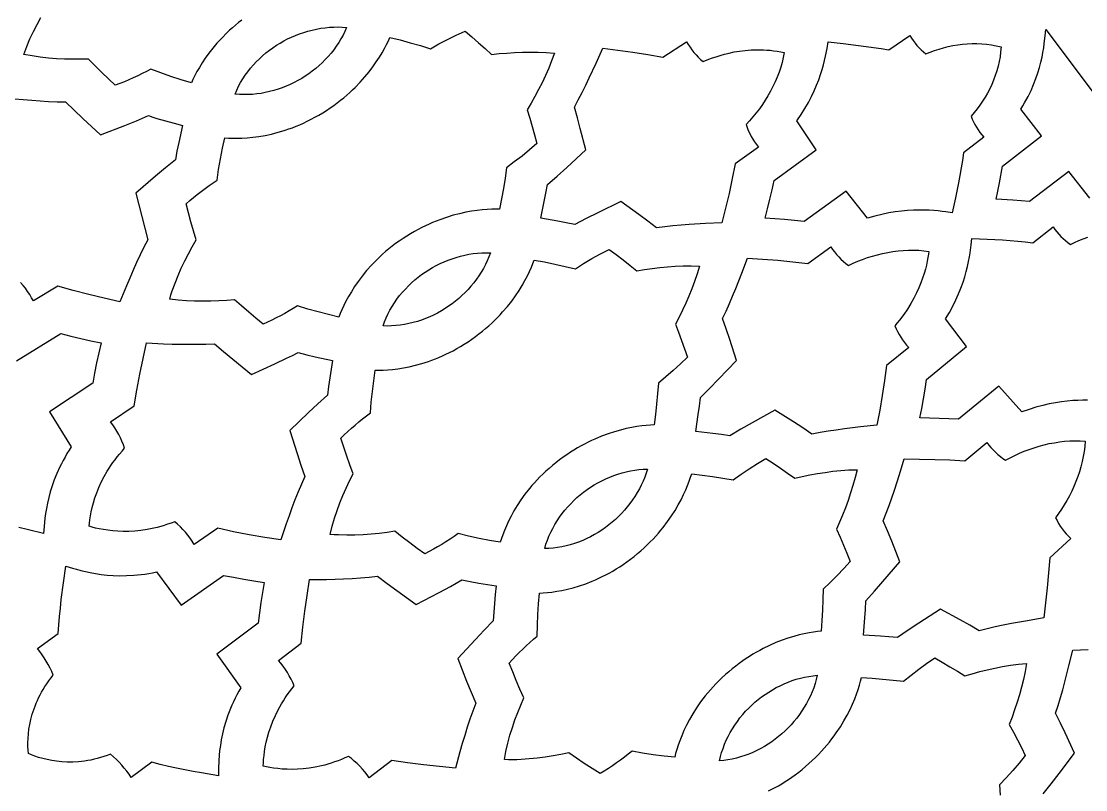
# Model space of a CAD drawing. Extents: x -550 to 550, y -550 to 550.
# Drawn here: x -385.5 to -286.9, y -283 to -211.7 of the extents above; entities that cross this region are included whole.
import ezdxf

# ---------------------------------------------------------------- set-up
doc = ezdxf.new("R2010")
doc.units = 0
doc.layers.add('LAYER_1', color=18, linetype='CONTINUOUS')
doc.layers.add('LAYER_10', color=4, linetype='CONTINUOUS')

msp = doc.modelspace()

# ---------------------------------------------------------------- linework, layer by layer
at = {"layer": 'LAYER_1'}
msp.add_lwpolyline([(0, 550, 0.414214), (-550, 0, 0.414214), (0, -550, 0.414214), (550, 0, 0.414214)], format="xyb", close=True, dxfattribs=at)
for points in [[(-365.064, -211.643), (-365.365, -211.876), (-365.654, -212.111), (-365.932, -212.347), (-366.199, -212.585), (-366.455, -212.823), (-366.935, -213.301), (-367.373, -213.777), (-367.772, -214.249), (-368.133, -214.712), (-368.458, -215.163), (-368.749, -215.6), (-369.007, -216.018), (-369.234, -216.414), (-369.432, -216.786), (-369.602, -217.129), (-369.747, -217.441), (-370.7, -217.159), (-371.647, -216.854), (-372.586, -216.529), (-373.518, -216.182), (-373.916, -216.394), (-374.318, -216.599), (-374.723, -216.798), (-375.132, -216.989), (-375.544, -217.174), (-375.959, -217.351), (-376.377, -217.521), (-376.797, -217.684), (-377.432, -217.088), (-378.058, -216.484), (-378.676, -215.872), (-379.285, -215.251), (-380.021, -215.269), (-380.758, -215.272), (-381.499, -215.257), (-382.243, -215.221), (-382.992, -215.162), (-383.747, -215.078), (-384.509, -214.965), (-385.279, -214.822), (-385.003, -214.095), (-384.705, -213.389), (-384.386, -212.705), (-384.048, -212.038), (-383.691, -211.389)], [(-286.491, -228.143), (-288.428, -225.659), (-292.062, -228.443), (-293.612, -228.337), (-295.163, -228.247), (-295.003, -227.485), (-294.85, -226.721), (-294.564, -225.19), (-290.955, -222.373), (-292.879, -219.879), (-292.696, -219.584), (-292.524, -219.292), (-292.21, -218.715), (-291.933, -218.149), (-291.692, -217.595), (-291.482, -217.056), (-291.303, -216.533), (-291.15, -216.027), (-291.022, -215.539), (-290.916, -215.073), (-290.829, -214.628), (-290.759, -214.206), (-290.703, -213.81), (-290.623, -213.099), (-290.568, -212.507), (-284.779, -220.217)], [(-386.102, -218.925), (-385.321, -219.002), (-384.539, -219.07), (-383.756, -219.127), (-382.972, -219.171), (-382.189, -219.2), (-381.404, -219.212), (-380.608, -219.989), (-379.797, -220.751), (-378.162, -222.261), (-375.928, -221.405), (-374.817, -220.961), (-374.265, -220.732), (-373.716, -220.494), (-373.327, -220.626), (-372.936, -220.749), (-372.147, -220.977), (-371.353, -221.19), (-370.559, -221.4), (-370.915, -222.99), (-371.08, -223.787), (-371.224, -224.589), (-372.158, -225.338), (-373.076, -226.107), (-374.891, -227.669), (-374.353, -229.835), (-374.074, -230.915), (-373.775, -231.99), (-374.139, -232.688), (-374.488, -233.395), (-374.824, -234.107), (-375.148, -234.826), (-375.463, -235.549), (-375.769, -236.275), (-376.365, -237.735), (-377.815, -237.421), (-379.259, -237.079), (-380.696, -236.708), (-382.124, -236.308), (-384.382, -237.67), (-384.549, -237.365), (-384.729, -237.067), (-384.922, -236.777), (-385.126, -236.494), (-385.341, -236.219), (-385.568, -235.954)], [(-286.694, -246.87), (-287.127, -246.868), (-287.587, -246.879), (-288.072, -246.906), (-288.582, -246.949), (-289.117, -247.013), (-289.674, -247.1), (-290.253, -247.211), (-290.854, -247.349), (-291.474, -247.517), (-292.114, -247.717), (-292.772, -247.951), (-294.919, -245.563), (-298.647, -248.606), (-300.439, -248.546), (-302.232, -248.51), (-302.064, -247.625), (-301.906, -246.738), (-301.757, -245.849), (-301.616, -244.96), (-297.91, -241.891), (-299.853, -239.335), (-299.497, -238.736), (-299.179, -238.148), (-298.896, -237.573), (-298.646, -237.012), (-298.426, -236.466), (-298.235, -235.937), (-298.071, -235.426), (-297.93, -234.935), (-297.812, -234.465), (-297.713, -234.017), (-297.633, -233.592), (-297.567, -233.193), (-297.474, -232.476), (-297.417, -231.876), (-296, -231.939), (-294.584, -232.017), (-293.876, -232.066), (-293.17, -232.122), (-292.464, -232.189), (-291.759, -232.267), (-289.889, -230.809), (-289.723, -231.041), (-289.546, -231.265), (-289.358, -231.481), (-289.161, -231.689), (-288.955, -231.888), (-288.741, -232.078), (-288.519, -232.258), (-288.289, -232.427), (-287.9, -232.238), (-287.501, -232.063), (-287.094, -231.9), (-286.679, -231.752)], [(-385.952, -243.216), (-381.854, -240.697), (-380.925, -240.934), (-379.991, -241.155), (-379.055, -241.361), (-378.115, -241.55), (-378.327, -242.48), (-378.527, -243.414), (-378.715, -244.349), (-378.891, -245.287), (-382.899, -247.947), (-380.873, -251.181), (-381.079, -251.498), (-381.273, -251.813), (-381.456, -252.127), (-381.628, -252.437), (-381.79, -252.745), (-381.941, -253.05), (-382.215, -253.651), (-382.451, -254.237), (-382.654, -254.808), (-382.826, -255.36), (-382.97, -255.892), (-383.088, -256.403), (-383.184, -256.89), (-383.261, -257.352), (-383.321, -257.786), (-383.401, -258.566), (-383.449, -259.216), (-384.977, -258.857), (-385.739, -258.669)], [(-290.816, -283.351), (-290.067, -282.418), (-289.336, -281.471), (-287.893, -279.561), (-288.759, -277.703), (-289.2, -276.778), (-289.659, -275.861), (-289.425, -275.141), (-289.205, -274.417), (-288.996, -273.689), (-288.796, -272.958), (-288.416, -271.491), (-288.048, -270.021), (-286.643, -269.955)], [(-316.249, -283.064), (-315.95, -282.914), (-315.647, -282.755), (-315.341, -282.586), (-315.032, -282.405), (-314.722, -282.214), (-314.409, -282.011), (-314.095, -281.797), (-313.779, -281.571), (-313.463, -281.332), (-313.146, -281.081), (-312.828, -280.816), (-312.511, -280.539), (-312.203, -280.255), (-311.908, -279.971), (-311.625, -279.685), (-311.355, -279.399), (-311.097, -279.113), (-310.85, -278.827), (-310.615, -278.541), (-310.392, -278.256), (-310.179, -277.973), (-309.977, -277.691), (-309.603, -277.133), (-309.268, -276.585), (-308.971, -276.05), (-308.708, -275.531), (-308.477, -275.031), (-308.276, -274.552), (-308.103, -274.098), (-307.956, -273.67), (-307.832, -273.272), (-307.729, -272.907), (-307.644, -272.576), (-306.668, -272.633), (-305.694, -272.708), (-304.721, -272.802), (-303.75, -272.915), (-303.055, -272.34), (-302.341, -271.787), (-301.61, -271.257), (-300.863, -270.75), (-300.155, -271.149), (-299.452, -271.558), (-298.755, -271.977), (-298.065, -272.406), (-297.377, -272.206), (-296.685, -272.019), (-295.987, -271.846), (-295.281, -271.689), (-294.566, -271.55), (-293.84, -271.432), (-293.102, -271.336), (-292.351, -271.264), (-292.485, -272.011), (-292.641, -272.743), (-292.819, -273.461), (-293.015, -274.167), (-293.227, -274.862), (-293.455, -275.549), (-293.695, -276.229), (-293.946, -276.903), (-293.563, -277.617), (-293.191, -278.337), (-292.829, -279.062), (-292.477, -279.792), (-293.037, -280.498), (-293.62, -281.187), (-294.224, -281.856), (-294.849, -282.506), (-294.802, -283.476)]]:
    msp.add_lwpolyline(points, dxfattribs=at)
for points in [[(-371.755, -237.487), (-371.642, -237.111), (-371.522, -236.741), (-371.264, -236.017), (-370.982, -235.313), (-370.68, -234.626), (-370.359, -233.955), (-370.02, -233.297), (-369.667, -232.65), (-369.301, -232.012), (-369.553, -231.177), (-369.793, -230.339), (-370.022, -229.497), (-370.239, -228.653), (-369.896, -228.359), (-369.548, -228.072), (-369.195, -227.79), (-368.837, -227.514), (-368.474, -227.245), (-368.107, -226.982), (-367.736, -226.725), (-367.36, -226.475), (-367.218, -225.487), (-367.054, -224.501), (-366.867, -223.52), (-366.659, -222.543), (-366.317, -222.565), (-365.935, -222.578), (-365.515, -222.581), (-365.059, -222.57), (-364.57, -222.541), (-364.049, -222.493), (-363.499, -222.421), (-362.921, -222.323), (-362.318, -222.196), (-361.692, -222.037), (-361.372, -221.944), (-361.046, -221.841), (-360.715, -221.73), (-360.38, -221.608), (-360.041, -221.475), (-359.698, -221.332), (-359.352, -221.178), (-359.002, -221.012), (-358.649, -220.834), (-358.293, -220.644), (-357.934, -220.441), (-357.573, -220.225), (-357.219, -220.001), (-356.877, -219.773), (-356.547, -219.542), (-356.229, -219.308), (-355.923, -219.072), (-355.629, -218.834), (-355.346, -218.595), (-355.074, -218.354), (-354.813, -218.112), (-354.564, -217.871), (-354.095, -217.387), (-353.667, -216.907), (-353.277, -216.433), (-352.925, -215.969), (-352.607, -215.517), (-352.323, -215.081), (-352.071, -214.664), (-351.848, -214.269), (-351.654, -213.899), (-351.486, -213.557), (-351.343, -213.247), (-350.398, -213.48), (-349.458, -213.731), (-348.523, -214.001), (-347.594, -214.289), (-346.807, -213.848), (-346.007, -213.431), (-345.194, -213.041), (-344.369, -212.676), (-343.749, -213.199), (-343.137, -213.731), (-342.532, -214.271), (-341.934, -214.82), (-341.222, -214.747), (-340.507, -214.688), (-339.788, -214.643), (-339.065, -214.615), (-338.335, -214.606), (-337.599, -214.617), (-336.854, -214.651), (-336.1, -214.71), (-336.358, -215.419), (-336.635, -216.108), (-336.931, -216.78), (-337.245, -217.437), (-337.573, -218.08), (-337.916, -218.711), (-338.27, -219.333), (-338.635, -219.948), (-338.392, -220.723), (-338.16, -221.501), (-337.939, -222.283), (-337.729, -223.068), (-338.407, -223.663), (-339.104, -224.237), (-339.818, -224.788), (-340.55, -225.317), (-340.682, -226.283), (-340.834, -227.248), (-341.005, -228.208), (-341.195, -229.166), (-341.536, -229.165), (-341.916, -229.173), (-342.332, -229.193), (-342.784, -229.228), (-343.268, -229.282), (-343.782, -229.356), (-344.325, -229.453), (-344.893, -229.578), (-345.486, -229.731), (-346.101, -229.918), (-346.736, -230.139), (-347.06, -230.264), (-347.388, -230.399), (-347.72, -230.544), (-348.056, -230.7), (-348.395, -230.866), (-348.737, -231.044), (-349.082, -231.234), (-349.43, -231.436), (-349.78, -231.65), (-350.132, -231.877), (-350.48, -232.114), (-350.815, -232.355), (-351.138, -232.598), (-351.449, -232.844), (-351.747, -233.092), (-352.033, -233.342), (-352.307, -233.594), (-352.571, -233.846), (-352.822, -234.099), (-353.063, -234.352), (-353.513, -234.858), (-353.922, -235.359), (-354.291, -235.853), (-354.624, -236.336), (-354.921, -236.806), (-355.184, -237.259), (-355.417, -237.692), (-355.619, -238.101), (-355.794, -238.483), (-355.943, -238.836), (-356.069, -239.156), (-357.039, -238.932), (-358.004, -238.686), (-358.963, -238.419), (-359.916, -238.13), (-360.301, -238.365), (-360.689, -238.594), (-361.082, -238.816), (-361.479, -239.032), (-361.879, -239.241), (-362.283, -239.443), (-362.69, -239.637), (-363.1, -239.825), (-363.771, -239.27), (-364.434, -238.706), (-365.09, -238.133), (-365.737, -237.551), (-366.472, -237.614), (-367.209, -237.662), (-367.95, -237.691), (-368.696, -237.701), (-369.448, -237.687), (-370.208, -237.649), (-370.977, -237.583)], [(-365.692, -218.492), (-365.539, -218.128), (-365.367, -217.771), (-365.179, -217.421), (-364.973, -217.078), (-364.752, -216.744), (-364.516, -216.418), (-364.266, -216.101), (-364.003, -215.795), (-363.727, -215.499), (-363.44, -215.214), (-363.143, -214.94), (-362.836, -214.68), (-362.52, -214.431), (-362.196, -214.197), (-361.865, -213.977), (-361.527, -213.771), (-361.183, -213.573), (-360.829, -213.388), (-360.466, -213.216), (-360.095, -213.056), (-359.718, -212.911), (-359.335, -212.779), (-358.946, -212.662), (-358.553, -212.56), (-358.157, -212.472), (-357.758, -212.401), (-357.358, -212.345), (-356.957, -212.306), (-356.555, -212.283), (-356.155, -212.278), (-355.757, -212.29), (-355.361, -212.32), (-355.519, -212.681), (-355.694, -213.036), (-355.885, -213.385), (-356.092, -213.726), (-356.314, -214.06), (-356.551, -214.384), (-356.801, -214.7), (-357.064, -215.006), (-357.338, -215.302), (-357.624, -215.587), (-357.919, -215.861), (-358.225, -216.123), (-358.539, -216.373), (-358.861, -216.609), (-359.19, -216.832), (-359.525, -217.04), (-359.868, -217.241), (-360.221, -217.429), (-360.583, -217.604), (-360.953, -217.766), (-361.331, -217.913), (-361.714, -218.047), (-362.103, -218.165), (-362.497, -218.268), (-362.894, -218.356), (-363.293, -218.427), (-363.694, -218.482), (-364.096, -218.52), (-364.498, -218.54), (-364.898, -218.542), (-365.297, -218.527)], [(-316.566, -230), (-316.345, -229.125), (-316.132, -228.248), (-315.929, -227.369), (-315.733, -226.489), (-311.85, -223.647), (-313.629, -220.974), (-313.238, -220.397), (-312.884, -219.828), (-312.566, -219.27), (-312.282, -218.725), (-312.03, -218.192), (-311.807, -217.675), (-311.611, -217.175), (-311.441, -216.692), (-311.294, -216.229), (-311.168, -215.788), (-311.062, -215.369), (-310.972, -214.974), (-310.835, -214.263), (-310.741, -213.667), (-309.333, -213.816), (-307.926, -213.98), (-307.224, -214.072), (-306.523, -214.172), (-305.824, -214.281), (-305.126, -214.402), (-303.172, -213.059), (-303.021, -213.3), (-302.858, -213.535), (-302.685, -213.762), (-302.501, -213.982), (-302.308, -214.194), (-302.106, -214.397), (-301.895, -214.59), (-301.677, -214.773), (-301.277, -214.608), (-300.869, -214.457), (-300.454, -214.319), (-300.031, -214.196), (-299.603, -214.089), (-299.169, -213.998), (-298.732, -213.923), (-298.29, -213.866), (-297.845, -213.828), (-297.399, -213.808), (-296.951, -213.807), (-296.502, -213.827), (-296.053, -213.868), (-295.605, -213.931), (-295.159, -214.016), (-294.715, -214.124), (-294.749, -214.58), (-294.806, -215.031), (-294.885, -215.476), (-294.985, -215.915), (-295.104, -216.349), (-295.243, -216.775), (-295.4, -217.193), (-295.574, -217.604), (-295.765, -218.006), (-295.971, -218.4), (-296.192, -218.784), (-296.426, -219.158), (-296.673, -219.522), (-296.933, -219.875), (-297.203, -220.216), (-297.483, -220.545), (-297.376, -220.809), (-297.258, -221.069), (-297.127, -221.324), (-296.986, -221.573), (-296.833, -221.816), (-296.67, -222.051), (-296.497, -222.278), (-296.315, -222.497), (-298.196, -223.94), (-298.297, -224.641), (-298.408, -225.34), (-298.53, -226.037), (-298.66, -226.733), (-298.939, -228.122), (-299.232, -229.507), (-299.828, -229.412), (-300.172, -229.366), (-300.546, -229.323), (-300.95, -229.286), (-301.381, -229.258), (-301.84, -229.242), (-302.326, -229.238), (-302.837, -229.251), (-303.373, -229.282), (-303.934, -229.335), (-304.518, -229.41), (-305.125, -229.512), (-305.754, -229.642), (-306.404, -229.802), (-307.074, -229.996), (-309.066, -227.478), (-312.969, -230.293), (-313.867, -230.207), (-314.766, -230.129), (-315.666, -230.06)], [(-337.356, -230.007), (-337.043, -228.448), (-336.892, -227.668), (-336.758, -226.885), (-335.853, -226.099), (-334.963, -225.297), (-333.199, -223.674), (-333.706, -221.682), (-333.968, -220.688), (-334.248, -219.699), (-333.887, -219.032), (-333.537, -218.358), (-333.198, -217.679), (-332.868, -216.995), (-332.229, -215.617), (-331.606, -214.232), (-330.216, -214.413), (-328.828, -214.615), (-327.444, -214.838), (-326.063, -215.083), (-323.848, -213.653), (-323.699, -213.911), (-323.536, -214.162), (-323.361, -214.406), (-323.175, -214.641), (-322.978, -214.868), (-322.77, -215.085), (-322.554, -215.292), (-322.328, -215.487), (-321.783, -215.269), (-321.465, -215.15), (-321.115, -215.03), (-320.737, -214.91), (-320.329, -214.795), (-319.894, -214.688), (-319.43, -214.593), (-318.94, -214.511), (-318.423, -214.448), (-317.88, -214.406), (-317.312, -214.388), (-316.719, -214.398), (-316.414, -214.415), (-316.103, -214.44), (-315.786, -214.473), (-315.463, -214.515), (-315.135, -214.567), (-314.801, -214.629), (-314.889, -215.094), (-315, -215.557), (-315.131, -216.015), (-315.282, -216.469), (-315.453, -216.917), (-315.642, -217.36), (-315.848, -217.796), (-316.071, -218.225), (-316.31, -218.646), (-316.563, -219.058), (-316.83, -219.462), (-317.111, -219.855), (-317.403, -220.238), (-317.706, -220.61), (-318.02, -220.971), (-318.343, -221.318), (-318.245, -221.6), (-318.132, -221.878), (-318.007, -222.15), (-317.869, -222.417), (-317.718, -222.677), (-317.556, -222.93), (-317.382, -223.173), (-317.197, -223.408), (-319.338, -224.947), (-319.617, -226.323), (-319.917, -227.695), (-320.238, -229.062), (-320.579, -230.424), (-322.094, -230.496), (-323.609, -230.587), (-324.365, -230.644), (-325.12, -230.71), (-325.874, -230.789), (-326.627, -230.881), (-327.442, -230.257), (-328.269, -229.648), (-329.934, -228.446), (-332.088, -229.493), (-333.16, -230.029), (-334.221, -230.584), (-335.001, -230.421), (-335.784, -230.276)], [(-322.997, -249.77), (-322.767, -248.193), (-322.662, -247.403), (-322.577, -246.611), (-321.721, -245.773), (-320.881, -244.919), (-319.218, -243.194), (-319.848, -241.239), (-320.171, -240.264), (-320.512, -239.296), (-320.192, -238.609), (-319.885, -237.916), (-319.588, -237.219), (-319.3, -236.517), (-318.746, -235.105), (-318.209, -233.686), (-316.809, -233.782), (-315.409, -233.899), (-314.012, -234.038), (-312.616, -234.198), (-310.491, -232.637), (-310.325, -232.886), (-310.147, -233.126), (-309.957, -233.359), (-309.757, -233.582), (-309.545, -233.796), (-309.325, -234), (-309.095, -234.192), (-308.858, -234.373), (-308.428, -234.173), (-307.988, -233.986), (-307.54, -233.812), (-307.086, -233.653), (-306.625, -233.508), (-306.159, -233.378), (-305.688, -233.265), (-305.214, -233.168), (-304.737, -233.088), (-304.258, -233.027), (-303.779, -232.984), (-303.3, -232.96), (-302.822, -232.957), (-302.345, -232.973), (-301.871, -233.011), (-301.401, -233.071), (-301.438, -233.345), (-301.486, -233.649), (-301.549, -233.981), (-301.628, -234.338), (-301.725, -234.72), (-301.842, -235.123), (-301.981, -235.547), (-302.144, -235.99), (-302.333, -236.449), (-302.55, -236.922), (-302.796, -237.408), (-303.075, -237.905), (-303.387, -238.412), (-303.734, -238.925), (-304.119, -239.443), (-304.326, -239.704), (-304.544, -239.965), (-304.428, -240.24), (-304.298, -240.51), (-304.156, -240.774), (-304.001, -241.032), (-303.835, -241.282), (-303.657, -241.523), (-303.468, -241.756), (-303.269, -241.978), (-305.314, -243.642), (-305.508, -245.031), (-305.723, -246.416), (-305.96, -247.799), (-306.217, -249.177), (-307.727, -249.341), (-309.235, -249.524), (-309.987, -249.626), (-310.738, -249.738), (-311.487, -249.863), (-312.233, -250), (-313.087, -249.428), (-313.951, -248.871), (-315.689, -247.774), (-317.778, -248.95), (-318.816, -249.549), (-319.843, -250.166), (-320.629, -250.052), (-321.417, -249.955)], [(-356.899, -259.304), (-356.704, -258.544), (-356.484, -257.805), (-356.242, -257.083), (-355.978, -256.377), (-355.696, -255.685), (-355.397, -255.006), (-355.083, -254.336), (-354.755, -253.676), (-355.058, -252.859), (-355.35, -252.037), (-355.631, -251.212), (-355.9, -250.384), (-355.575, -250.07), (-355.245, -249.762), (-354.91, -249.46), (-354.569, -249.164), (-354.223, -248.874), (-353.873, -248.589), (-353.517, -248.311), (-353.158, -248.038), (-353.077, -247.045), (-352.973, -246.053), (-352.848, -245.063), (-352.7, -244.077), (-352.357, -244.077), (-351.974, -244.068), (-351.555, -244.045), (-351.1, -244.006), (-350.613, -243.949), (-350.095, -243.869), (-349.55, -243.764), (-348.979, -243.632), (-348.384, -243.468), (-347.769, -243.271), (-347.454, -243.159), (-347.135, -243.038), (-346.811, -242.906), (-346.484, -242.764), (-346.153, -242.612), (-345.819, -242.448), (-345.482, -242.273), (-345.142, -242.086), (-344.8, -241.888), (-344.456, -241.676), (-344.11, -241.452), (-343.762, -241.215), (-343.422, -240.97), (-343.094, -240.722), (-342.779, -240.472), (-342.476, -240.22), (-342.185, -239.966), (-341.906, -239.711), (-341.638, -239.455), (-341.382, -239.199), (-341.136, -238.943), (-340.901, -238.686), (-340.463, -238.176), (-340.064, -237.672), (-339.704, -237.176), (-339.38, -236.691), (-339.091, -236.222), (-338.834, -235.77), (-338.607, -235.339), (-338.409, -234.931), (-338.237, -234.55), (-338.091, -234.199), (-337.967, -233.881), (-337.008, -234.056), (-336.053, -234.249), (-335.102, -234.461), (-334.155, -234.692), (-333.396, -234.205), (-332.622, -233.741), (-331.834, -233.302), (-331.032, -232.889), (-330.38, -233.372), (-329.735, -233.865), (-329.097, -234.367), (-328.466, -234.877), (-327.762, -234.763), (-327.054, -234.66), (-326.342, -234.573), (-325.624, -234.503), (-324.899, -234.451), (-324.165, -234.421), (-323.423, -234.415), (-322.669, -234.434), (-322.884, -235.157), (-323.119, -235.861), (-323.374, -236.549), (-323.647, -237.223), (-323.936, -237.884), (-324.239, -238.535), (-324.555, -239.176), (-324.882, -239.811), (-324.591, -240.568), (-324.311, -241.33), (-324.042, -242.096), (-323.783, -242.865), (-324.424, -243.5), (-325.085, -244.114), (-325.766, -244.707), (-326.464, -245.278), (-326.536, -246.25), (-326.629, -247.22), (-326.74, -248.188), (-326.87, -249.154), (-327.211, -249.174), (-327.59, -249.205), (-328.005, -249.25), (-328.454, -249.313), (-328.934, -249.395), (-329.443, -249.5), (-329.98, -249.63), (-330.54, -249.789), (-331.123, -249.978), (-331.726, -250.201), (-332.347, -250.46), (-332.663, -250.604), (-332.983, -250.759), (-333.306, -250.923), (-333.632, -251.099), (-333.961, -251.286), (-334.292, -251.484), (-334.626, -251.694), (-334.961, -251.917), (-335.298, -252.152), (-335.636, -252.4), (-335.969, -252.657), (-336.289, -252.917), (-336.596, -253.179), (-336.891, -253.443), (-337.174, -253.708), (-337.444, -253.975), (-337.703, -254.242), (-337.95, -254.509), (-338.186, -254.777), (-338.411, -255.044), (-338.83, -255.575), (-339.207, -256.099), (-339.546, -256.614), (-339.849, -257.116), (-340.117, -257.603), (-340.353, -258.07), (-340.558, -258.516), (-340.736, -258.936), (-340.887, -259.328), (-341.014, -259.689), (-341.12, -260.015), (-342.103, -259.851), (-343.083, -259.665), (-344.059, -259.457), (-345.029, -259.227), (-345.399, -259.485), (-345.774, -259.736), (-346.152, -259.982), (-346.536, -260.221), (-346.923, -260.453), (-347.314, -260.679), (-347.708, -260.898), (-348.107, -261.11), (-348.812, -260.598), (-349.51, -260.076), (-350.2, -259.544), (-350.884, -259.003), (-351.614, -259.111), (-352.347, -259.203), (-353.086, -259.278), (-353.831, -259.333), (-354.584, -259.365), (-355.345, -259.372), (-356.116, -259.353), (-356.506, -259.332)], [(-351.984, -239.98), (-351.852, -239.606), (-351.702, -239.237), (-351.533, -238.875), (-351.347, -238.519), (-351.145, -238.171), (-350.927, -237.83), (-350.694, -237.498), (-350.448, -237.175), (-350.188, -236.862), (-349.917, -236.559), (-349.634, -236.268), (-349.341, -235.988), (-349.038, -235.721), (-348.726, -235.467), (-348.407, -235.226), (-348.081, -234.999), (-347.75, -234.783), (-347.41, -234.578), (-347.06, -234.385), (-346.701, -234.206), (-346.335, -234.04), (-345.961, -233.887), (-345.582, -233.749), (-345.198, -233.625), (-344.809, -233.516), (-344.417, -233.422), (-344.023, -233.343), (-343.626, -233.281), (-343.229, -233.235), (-342.832, -233.206), (-342.435, -233.195), (-342.041, -233.201), (-342.176, -233.571), (-342.328, -233.936), (-342.498, -234.295), (-342.684, -234.648), (-342.886, -234.993), (-343.102, -235.332), (-343.333, -235.662), (-343.576, -235.983), (-343.833, -236.294), (-344.1, -236.596), (-344.379, -236.887), (-344.668, -237.166), (-344.966, -237.434), (-345.273, -237.689), (-345.588, -237.93), (-345.91, -238.158), (-346.241, -238.379), (-346.582, -238.589), (-346.933, -238.785), (-347.294, -238.969), (-347.662, -239.139), (-348.037, -239.295), (-348.419, -239.437), (-348.805, -239.563), (-349.197, -239.675), (-349.591, -239.77), (-349.989, -239.849), (-350.388, -239.911), (-350.788, -239.955), (-351.188, -239.982), (-351.587, -239.99)], [(-379.224, -258.551), (-379.198, -258.262), (-379.16, -257.939), (-379.106, -257.585), (-379.034, -257.203), (-378.942, -256.796), (-378.827, -256.365), (-378.688, -255.913), (-378.521, -255.443), (-378.325, -254.958), (-378.096, -254.459), (-377.834, -253.949), (-377.535, -253.43), (-377.372, -253.169), (-377.198, -252.906), (-377.014, -252.642), (-376.819, -252.378), (-376.614, -252.113), (-376.397, -251.849), (-376.169, -251.584), (-375.929, -251.321), (-376.047, -250.994), (-376.177, -250.671), (-376.321, -250.353), (-376.478, -250.041), (-376.647, -249.736), (-376.828, -249.438), (-377.021, -249.148), (-377.226, -248.867), (-375.041, -247.391), (-374.798, -245.923), (-374.525, -244.459), (-374.224, -243.002), (-373.894, -241.551), (-372.323, -241.627), (-371.538, -241.656), (-370.752, -241.676), (-369.966, -241.685), (-369.18, -241.682), (-368.395, -241.663), (-367.61, -241.627), (-366.766, -242.354), (-365.908, -243.065), (-364.18, -244.471), (-362, -243.482), (-360.918, -242.972), (-360.38, -242.71), (-359.846, -242.44), (-359.059, -242.65), (-358.265, -242.837), (-356.669, -243.174), (-356.927, -244.78), (-357.042, -245.585), (-357.136, -246.393), (-358.023, -247.196), (-358.893, -248.018), (-360.611, -249.686), (-359.939, -251.812), (-359.593, -252.872), (-359.228, -253.925), (-359.548, -254.643), (-359.854, -255.368), (-360.145, -256.099), (-360.425, -256.835), (-360.695, -257.575), (-360.956, -258.317), (-361.461, -259.809), (-362.93, -259.584), (-364.394, -259.33), (-365.853, -259.047), (-367.306, -258.736), (-369.478, -260.23), (-369.664, -259.937), (-369.862, -259.651), (-370.073, -259.372), (-370.294, -259.103), (-370.527, -258.842), (-370.769, -258.591), (-371.021, -258.351), (-371.282, -258.122), (-371.615, -258.249), (-371.945, -258.365), (-372.27, -258.469), (-372.592, -258.564), (-372.909, -258.648), (-373.222, -258.722), (-373.53, -258.788), (-373.834, -258.844), (-374.426, -258.932), (-374.996, -258.988), (-375.544, -259.017), (-376.068, -259.022), (-376.567, -259.005), (-377.038, -258.97), (-377.481, -258.919), (-377.895, -258.857), (-378.277, -258.786), (-378.627, -258.709), (-378.943, -258.63)], [(-307.47, -268.63), (-307.337, -267.043), (-307.281, -266.25), (-307.245, -265.455), (-306.441, -264.568), (-305.654, -263.666), (-304.098, -261.845), (-304.848, -259.935), (-305.231, -258.983), (-305.632, -258.039), (-305.354, -257.335), (-305.09, -256.626), (-304.836, -255.912), (-304.592, -255.195), (-304.125, -253.754), (-303.676, -252.307), (-302.27, -252.318), (-300.863, -252.349), (-299.458, -252.402), (-298.054, -252.476), (-296.025, -250.792), (-295.844, -251.029), (-295.651, -251.258), (-295.447, -251.478), (-295.233, -251.689), (-295.008, -251.889), (-294.775, -252.078), (-294.534, -252.256), (-294.286, -252.422), (-293.868, -252.196), (-293.44, -251.983), (-293.003, -251.782), (-292.558, -251.596), (-292.106, -251.423), (-291.648, -251.266), (-291.185, -251.124), (-290.717, -250.998), (-290.245, -250.89), (-289.771, -250.8), (-289.294, -250.728), (-288.817, -250.675), (-288.339, -250.642), (-287.862, -250.63), (-287.386, -250.639), (-286.913, -250.67), (-286.951, -251.144), (-287.01, -251.617), (-287.089, -252.089), (-287.188, -252.559), (-287.306, -253.026), (-287.443, -253.49), (-287.597, -253.949), (-287.767, -254.402), (-287.954, -254.85), (-288.157, -255.291), (-288.374, -255.725), (-288.605, -256.151), (-288.85, -256.567), (-289.107, -256.974), (-289.376, -257.371), (-289.656, -257.756), (-289.523, -258.023), (-289.377, -258.284), (-289.218, -258.539), (-289.048, -258.786), (-288.866, -259.025), (-288.674, -259.255), (-288.471, -259.475), (-288.258, -259.684), (-290.2, -261.468), (-290.308, -262.864), (-290.438, -264.258), (-290.59, -265.65), (-290.762, -267.039), (-292.261, -267.295), (-293.757, -267.569), (-294.503, -267.717), (-295.247, -267.875), (-295.987, -268.044), (-296.725, -268.227), (-297.613, -267.708), (-298.512, -267.207), (-300.317, -266.22), (-302.332, -267.519), (-303.333, -268.179), (-304.321, -268.857), (-305.107, -268.788), (-305.894, -268.73)], [(-340.741, -280.174), (-340.592, -279.404), (-340.417, -278.653), (-340.219, -277.919), (-339.999, -277.199), (-339.759, -276.492), (-339.502, -275.796), (-339.229, -275.11), (-338.942, -274.432), (-339.295, -273.636), (-339.638, -272.835), (-339.97, -272.03), (-340.29, -271.22), (-339.985, -270.888), (-339.674, -270.561), (-339.357, -270.24), (-339.035, -269.924), (-338.707, -269.613), (-338.374, -269.308), (-338.036, -269.009), (-337.694, -268.716), (-337.674, -267.721), (-337.632, -266.726), (-337.568, -265.732), (-337.481, -264.74), (-337.138, -264.72), (-336.756, -264.687), (-336.338, -264.639), (-335.887, -264.572), (-335.403, -264.485), (-334.891, -264.374), (-334.353, -264.237), (-333.79, -264.07), (-333.206, -263.872), (-332.603, -263.638), (-332.295, -263.507), (-331.983, -263.366), (-331.668, -263.215), (-331.35, -263.054), (-331.028, -262.882), (-330.704, -262.698), (-330.378, -262.503), (-330.05, -262.296), (-329.72, -262.077), (-329.389, -261.846), (-329.057, -261.601), (-328.724, -261.343), (-328.399, -261.078), (-328.087, -260.812), (-327.788, -260.543), (-327.5, -260.274), (-327.225, -260.003), (-326.962, -259.732), (-326.71, -259.461), (-326.47, -259.19), (-326.24, -258.92), (-326.021, -258.65), (-325.614, -258.115), (-325.247, -257.588), (-324.918, -257.072), (-324.624, -256.569), (-324.363, -256.083), (-324.134, -255.617), (-323.934, -255.173), (-323.761, -254.755), (-323.613, -254.365), (-323.487, -254.006), (-323.383, -253.681), (-322.414, -253.797), (-321.447, -253.931), (-320.484, -254.085), (-319.523, -254.257), (-318.795, -253.725), (-318.05, -253.216), (-317.289, -252.73), (-316.513, -252.27), (-315.832, -252.712), (-315.156, -253.164), (-314.488, -253.625), (-313.826, -254.096), (-313.129, -253.938), (-312.427, -253.793), (-311.721, -253.663), (-311.008, -253.549), (-310.286, -253.454), (-309.556, -253.38), (-308.814, -253.329), (-308.061, -253.303), (-308.238, -254.039), (-308.436, -254.757), (-308.653, -255.461), (-308.887, -256.152), (-309.137, -256.832), (-309.402, -257.502), (-309.679, -258.163), (-309.968, -258.818), (-309.631, -259.556), (-309.304, -260.298), (-308.988, -261.045), (-308.682, -261.796), (-309.283, -262.468), (-309.906, -263.12), (-310.55, -263.753), (-311.212, -264.364), (-311.225, -265.337), (-311.258, -266.31), (-311.309, -267.281), (-311.38, -268.252), (-311.719, -268.292), (-312.096, -268.346), (-312.508, -268.416), (-312.952, -268.506), (-313.427, -268.617), (-313.929, -268.753), (-314.457, -268.915), (-315.008, -269.107), (-315.579, -269.331), (-316.168, -269.59), (-316.772, -269.886), (-317.079, -270.049), (-317.39, -270.223), (-317.703, -270.407), (-318.018, -270.602), (-318.335, -270.808), (-318.654, -271.026), (-318.975, -271.256), (-319.296, -271.498), (-319.618, -271.753), (-319.941, -272.021), (-320.258, -272.297), (-320.562, -272.576), (-320.853, -272.855), (-321.131, -273.136), (-321.397, -273.418), (-321.651, -273.7), (-321.893, -273.982), (-322.124, -274.263), (-322.343, -274.544), (-322.552, -274.824), (-322.937, -275.379), (-323.282, -275.925), (-323.59, -276.458), (-323.861, -276.978), (-324.099, -277.479), (-324.306, -277.959), (-324.484, -278.416), (-324.636, -278.846), (-324.763, -279.246), (-324.869, -279.614), (-324.954, -279.946), (-325.947, -279.842), (-326.938, -279.716), (-327.926, -279.568), (-328.91, -279.398), (-329.264, -279.678), (-329.623, -279.951), (-329.987, -280.219), (-330.355, -280.481), (-330.727, -280.736), (-331.104, -280.985), (-331.485, -281.227), (-331.87, -281.462), (-332.607, -280.995), (-333.336, -280.517), (-334.059, -280.03), (-334.776, -279.532), (-335.495, -279.683), (-336.22, -279.819), (-336.95, -279.938), (-337.688, -280.036), (-338.435, -280.111), (-339.191, -280.161), (-339.574, -280.176), (-339.96, -280.183), (-340.349, -280.182)], [(-337.002, -260.6), (-336.889, -260.22), (-336.758, -259.843), (-336.609, -259.471), (-336.443, -259.104), (-336.261, -258.744), (-336.063, -258.39), (-335.85, -258.044), (-335.624, -257.706), (-335.384, -257.377), (-335.131, -257.058), (-334.867, -256.75), (-334.591, -256.452), (-334.305, -256.166), (-334.01, -255.893), (-333.705, -255.633), (-333.393, -255.387), (-333.076, -255.151), (-332.749, -254.926), (-332.412, -254.713), (-332.065, -254.512), (-331.71, -254.324), (-331.347, -254.148), (-330.978, -253.987), (-330.602, -253.84), (-330.222, -253.707), (-329.837, -253.59), (-329.448, -253.489), (-329.057, -253.404), (-328.664, -253.336), (-328.27, -253.285), (-327.876, -253.253), (-327.482, -253.239), (-327.598, -253.616), (-327.732, -253.989), (-327.882, -254.358), (-328.048, -254.722), (-328.23, -255.08), (-328.427, -255.431), (-328.637, -255.775), (-328.861, -256.11), (-329.098, -256.438), (-329.347, -256.755), (-329.607, -257.063), (-329.878, -257.36), (-330.16, -257.646), (-330.451, -257.92), (-330.751, -258.18), (-331.059, -258.428), (-331.375, -258.668), (-331.703, -258.897), (-332.041, -259.115), (-332.389, -259.32), (-332.746, -259.512), (-333.11, -259.691), (-333.482, -259.856), (-333.86, -260.006), (-334.243, -260.141), (-334.631, -260.26), (-335.022, -260.362), (-335.416, -260.446), (-335.812, -260.513), (-336.209, -260.562), (-336.606, -260.591)], [(-384.854, -279.614), (-384.879, -279.304), (-384.894, -278.964), (-384.896, -278.598), (-384.883, -278.207), (-384.851, -277.794), (-384.799, -277.359), (-384.723, -276.907), (-384.621, -276.438), (-384.491, -275.954), (-384.329, -275.459), (-384.235, -275.207), (-384.133, -274.953), (-384.021, -274.697), (-383.9, -274.44), (-383.769, -274.181), (-383.628, -273.92), (-383.476, -273.659), (-383.314, -273.397), (-383.141, -273.135), (-382.956, -272.872), (-382.759, -272.61), (-382.55, -272.348), (-382.692, -272.017), (-382.846, -271.691), (-383.012, -271.37), (-383.19, -271.055), (-383.378, -270.746), (-383.577, -270.445), (-383.786, -270.151), (-384.005, -269.865), (-382.083, -268.476), (-382.032, -267.693), (-381.967, -266.91), (-381.89, -266.128), (-381.802, -265.347), (-381.599, -263.788), (-381.372, -262.233), (-380.752, -262.427), (-380.391, -262.532), (-379.997, -262.638), (-379.572, -262.741), (-379.115, -262.839), (-378.627, -262.928), (-378.109, -263.005), (-377.562, -263.066), (-376.986, -263.109), (-376.382, -263.129), (-375.751, -263.123), (-375.092, -263.089), (-374.754, -263.06), (-374.408, -263.022), (-374.057, -262.976), (-373.699, -262.92), (-373.335, -262.855), (-372.965, -262.78), (-370.704, -265.854), (-366.763, -263.095), (-365.828, -263.274), (-364.89, -263.443), (-363.95, -263.599), (-363.008, -263.742), (-363.163, -264.682), (-363.305, -265.625), (-363.435, -266.569), (-363.553, -267.514), (-367.395, -270.409), (-365.17, -273.509), (-365.356, -273.838), (-365.53, -274.164), (-365.694, -274.487), (-365.847, -274.807), (-365.989, -275.124), (-366.121, -275.437), (-366.357, -276.052), (-366.557, -276.651), (-366.725, -277.232), (-366.863, -277.793), (-366.974, -278.332), (-367.061, -278.848), (-367.127, -279.34), (-367.175, -279.804), (-367.208, -280.241), (-367.24, -281.024), (-367.248, -281.674), (-368.797, -281.409), (-369.57, -281.268), (-370.342, -281.12), (-371.112, -280.963), (-371.879, -280.794), (-372.644, -280.614), (-373.405, -280.42), (-375.32, -281.82), (-375.524, -281.523), (-375.739, -281.233), (-375.964, -280.951), (-376.199, -280.676), (-376.444, -280.41), (-376.698, -280.153), (-376.961, -279.906), (-377.232, -279.668), (-377.545, -279.786), (-377.856, -279.892), (-378.162, -279.987), (-378.466, -280.071), (-378.765, -280.144), (-379.06, -280.208), (-379.351, -280.261), (-379.638, -280.306), (-379.92, -280.341), (-380.198, -280.368), (-380.74, -280.399), (-381.261, -280.4), (-381.761, -280.374), (-382.239, -280.326), (-382.693, -280.259), (-383.122, -280.174), (-383.525, -280.076), (-383.901, -279.968), (-384.248, -279.853), (-384.566, -279.734)], [(-363.082, -280.768), (-363.07, -280.477), (-363.048, -280.152), (-363.013, -279.796), (-362.962, -279.41), (-362.894, -278.997), (-362.805, -278.56), (-362.693, -278.101), (-362.555, -277.622), (-362.389, -277.125), (-362.192, -276.612), (-361.961, -276.087), (-361.695, -275.551), (-361.548, -275.28), (-361.39, -275.007), (-361.223, -274.733), (-361.045, -274.457), (-360.856, -274.18), (-360.655, -273.903), (-360.443, -273.626), (-360.22, -273.348), (-360.357, -273.029), (-360.508, -272.715), (-360.671, -272.407), (-360.847, -272.106), (-361.035, -271.811), (-361.235, -271.525), (-361.446, -271.248), (-361.667, -270.981), (-359.575, -269.376), (-359.422, -267.899), (-359.24, -266.424), (-359.029, -264.953), (-358.789, -263.486), (-357.215, -263.467), (-356.427, -263.448), (-355.641, -263.42), (-354.854, -263.381), (-354.069, -263.33), (-353.285, -263.264), (-352.503, -263.181), (-351.615, -263.853), (-350.713, -264.51), (-348.899, -265.806), (-346.782, -264.687), (-345.731, -264.114), (-345.21, -263.82), (-344.693, -263.518), (-343.896, -263.678), (-343.095, -263.818), (-341.487, -264.069), (-341.578, -264.88), (-341.661, -265.691), (-341.727, -266.504), (-341.771, -267.318), (-342.609, -268.172), (-343.428, -269.045), (-345.042, -270.812), (-344.239, -272.89), (-343.828, -273.925), (-343.398, -274.953), (-343.674, -275.688), (-343.934, -276.429), (-344.181, -277.175), (-344.415, -277.926), (-344.639, -278.679), (-344.854, -279.436), (-345.267, -280.953), (-346.749, -280.818), (-348.228, -280.654), (-349.704, -280.461), (-351.175, -280.239), (-353.255, -281.861), (-353.459, -281.58), (-353.675, -281.306), (-353.902, -281.042), (-354.14, -280.787), (-354.388, -280.541), (-354.646, -280.306), (-354.913, -280.082), (-355.188, -279.87), (-355.512, -280.016), (-355.834, -280.151), (-356.153, -280.276), (-356.468, -280.389), (-356.779, -280.493), (-357.087, -280.586), (-357.39, -280.67), (-357.69, -280.745), (-358.275, -280.869), (-358.841, -280.961), (-359.387, -281.024), (-359.909, -281.06), (-360.408, -281.074), (-360.88, -281.067), (-361.325, -281.043), (-361.741, -281.005), (-362.127, -280.955), (-362.48, -280.897), (-362.799, -280.834)], [(-320.802, -280.278), (-320.713, -279.891), (-320.605, -279.507), (-320.479, -279.127), (-320.335, -278.752), (-320.175, -278.381), (-319.999, -278.016), (-319.808, -277.659), (-319.602, -277.308), (-319.382, -276.966), (-319.149, -276.632), (-318.904, -276.309), (-318.647, -275.995), (-318.379, -275.693), (-318.1, -275.403), (-317.812, -275.126), (-317.515, -274.862), (-317.214, -274.607), (-316.9, -274.363), (-316.576, -274.13), (-316.242, -273.908), (-315.898, -273.699), (-315.546, -273.502), (-315.187, -273.318), (-314.821, -273.149), (-314.448, -272.994), (-314.071, -272.853), (-313.689, -272.729), (-313.303, -272.621), (-312.914, -272.529), (-312.524, -272.455), (-312.132, -272.398), (-311.739, -272.36), (-311.833, -272.746), (-311.945, -273.128), (-312.074, -273.507), (-312.219, -273.882), (-312.38, -274.251), (-312.557, -274.615), (-312.748, -274.972), (-312.954, -275.322), (-313.173, -275.664), (-313.404, -275.997), (-313.648, -276.321), (-313.903, -276.635), (-314.169, -276.938), (-314.445, -277.23), (-314.73, -277.509), (-315.025, -277.776), (-315.325, -278.033), (-315.637, -278.28), (-315.96, -278.515), (-316.293, -278.739), (-316.636, -278.951), (-316.988, -279.149), (-317.348, -279.334), (-317.715, -279.505), (-318.088, -279.66), (-318.466, -279.8), (-318.849, -279.924), (-319.235, -280.031), (-319.625, -280.12), (-320.016, -280.192), (-320.409, -280.244)]]:
    msp.add_lwpolyline(points, close=True, dxfattribs=at)
at = {"layer": 'LAYER_10'}
for points in [[(-485, 0, 0.414214), (0, -485, 0.414214), (485, 0, 0.414214), (0, 485, 0.414214)], [(355, 0, 0.414214), (0, 355, 0.414214), (-355, 0, 0.414214), (0, -355, 0.414214)]]:
    msp.add_lwpolyline(points, format="xyb", close=True, dxfattribs=at)

doc.saveas('drawing.dxf')
